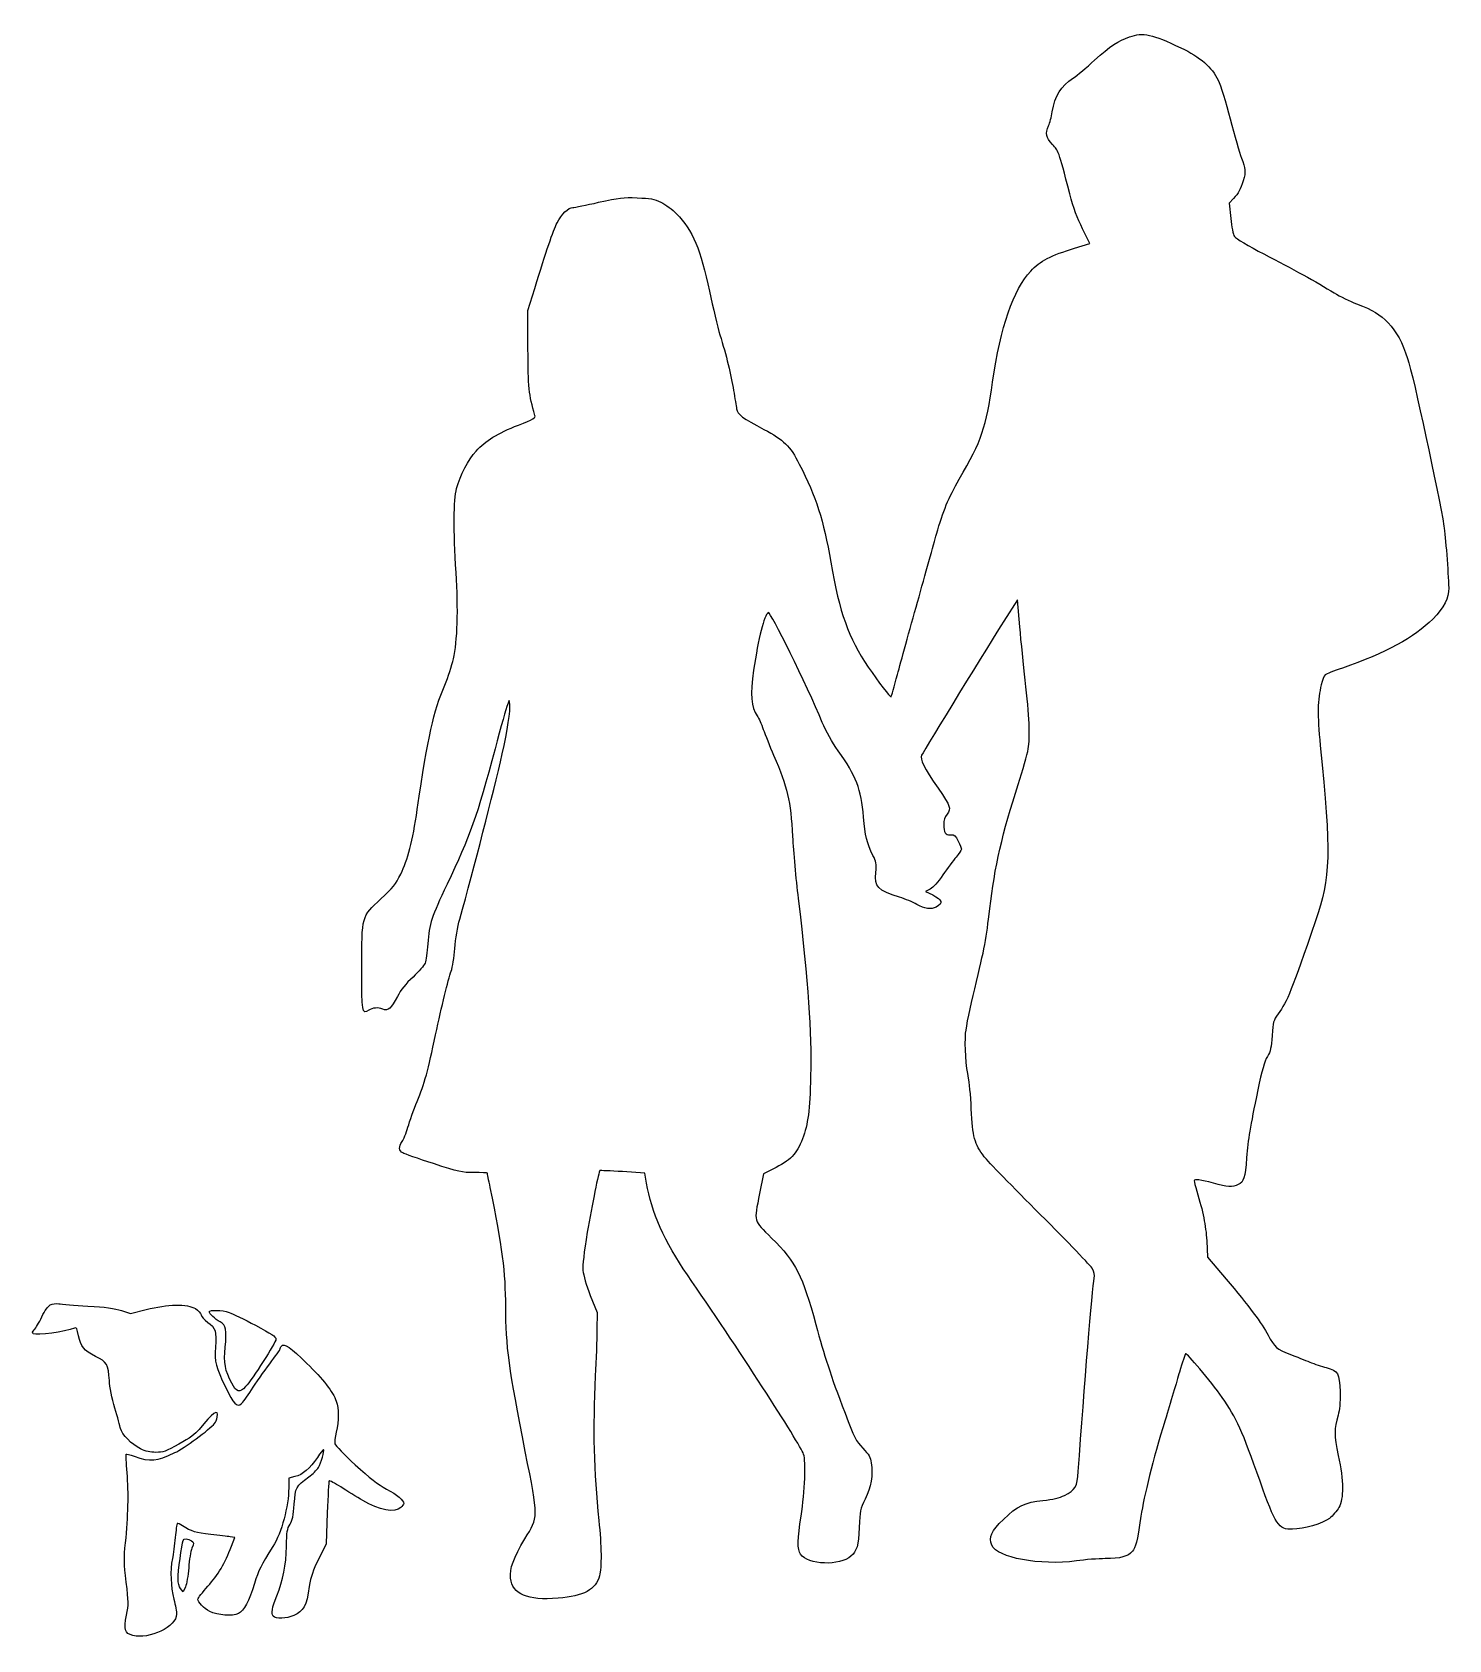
# Model space of a CAD drawing. Header units: centimetres. Extents: x -17.6 to 17.6, y -20 to 20.
import ezdxf

# ---------------------------------------------------------------- set-up
doc = ezdxf.new("R2010")
doc.units = ezdxf.units.CM
doc.header["$MEASUREMENT"] = 0
doc.layers.add('Layer 1', color=7, linetype='Continuous')

msp = doc.modelspace()

# ---------------------------------------------------------------- linework, layer by layer
at = {"layer": 'Layer 1'}
for points, knots in [([(9.68375, 19.85081), (9.40506, 19.75556), (9.2075, 19.6215), (8.81592, 19.26873), (8.81592, 19.26873), (8.61484, 19.08881), (8.37848, 18.89126), (8.29028, 18.83129), (8.29028, 18.83129), (7.96925, 18.61257), (7.8352, 18.39737), (7.76111, 17.98462), (7.76111, 17.98462), (7.73994, 17.86468), (7.70114, 17.70945), (7.67292, 17.64243), (7.67292, 17.64243), (7.58825, 17.44135), (7.60589, 17.35315), (7.76817, 17.17676), (7.76817, 17.17676), (7.92339, 17.00743), (7.90575, 17.06034), (8.19856, 15.94557), (8.19856, 15.94557), (8.29028, 15.59985), (8.38553, 15.33879), (8.51606, 15.08126), (8.51606, 15.08126), (8.51606, 15.08126), (8.6995, 14.71084), (8.6995, 14.71084), (8.6995, 14.71084), (8.6995, 14.71084), (8.3185, 14.59795), (8.3185, 14.59795), (8.3185, 14.59795), (7.73994, 14.42509), (7.45067, 14.27339), (7.22842, 14.02998), (7.22842, 14.02998), (6.79098, 13.55726), (6.48053, 12.64356), (6.27945, 11.27126), (6.27945, 11.27126), (6.11717, 10.13179), (6.01134, 9.8284), (5.45042, 8.85473), (5.45042, 8.85473), (5.18231, 8.39259), (5.04825, 8.07156), (4.88598, 7.48948), (4.88598, 7.48948), (4.81895, 7.24959), (4.60729, 6.49112), (4.41326, 5.8032), (4.41326, 5.8032), (4.21923, 5.11528), (3.99698, 4.30389), (3.91584, 4.00403), (3.91584, 4.00403), (3.8347, 3.70417), (3.76062, 3.45017), (3.75709, 3.44664), (3.75709, 3.44664), (3.73945, 3.42547), (3.42901, 3.82764), (3.18912, 4.18395), (3.18912, 4.18395), (2.68818, 4.93184), (2.48004, 5.51745), (2.25779, 6.79098), (2.25779, 6.79098), (2.07082, 7.8599), (1.89796, 8.4067), (1.47462, 9.2322), (1.47462, 9.2322), (1.24884, 9.6767), (1.08304, 9.83545), (0.5962, 10.09298), (0.5962, 10.09298), (0.06703, 10.36815), (-0.06349, 10.46692), (-0.08466, 10.60804), (-0.08466, 10.60804), (-0.09524, 10.67154), (-0.13052, 10.87615), (-0.15874, 11.0596), (-0.15874, 11.0596), (-0.22224, 11.4406), (-0.34218, 11.94154), (-0.50093, 12.44602), (-0.50093, 12.44602), (-0.55737, 12.63652), (-0.67379, 13.11983), (-0.75846, 13.52552), (-0.75846, 13.52552), (-0.97013, 14.5521), (-1.18179, 15.04952), (-1.5769, 15.45169), (-1.5769, 15.45169), (-1.67568, 15.554), (-1.84854, 15.681), (-1.96496, 15.73744), (-1.96496, 15.73744), (-2.14135, 15.82211), (-2.22602, 15.83622), (-2.55763, 15.85033), (-2.55763, 15.85033), (-2.90688, 15.86444), (-3.00213, 15.85033), (-3.51366, 15.73744), (-3.51366, 15.73744), (-3.8241, 15.66688), (-4.11338, 15.61044), (-4.15572, 15.61044), (-4.15572, 15.61044), (-4.26861, 15.61044), (-4.43794, 15.44463), (-4.5473, 15.22591), (-4.5473, 15.22591), (-4.64961, 15.0213), (-4.81541, 14.53447), (-5.10116, 13.5996), (-5.10116, 13.5996), (-5.10116, 13.5996), (-5.27049, 13.05279), (-5.27049, 13.05279), (-5.27049, 13.05279), (-5.27049, 13.05279), (-5.27049, 12.10029), (-5.27049, 12.10029), (-5.27049, 12.10029), (-5.26696, 11.14073), (-5.24932, 10.96082), (-5.09763, 10.44223), (-5.09763, 10.44223), (-5.07999, 10.37873), (-5.12585, 10.35051), (-5.50685, 10.20234), (-5.50685, 10.20234), (-6.02896, 9.9942), (-6.32529, 9.81428), (-6.55813, 9.55676), (-6.55813, 9.55676), (-6.75921, 9.33804), (-6.95677, 8.96057), (-7.04496, 8.62543), (-7.04496, 8.62543), (-7.12257, 8.33262), (-7.1261, 7.59885), (-7.05907, 6.53346), (-7.05907, 6.53346), (-6.9991, 5.61271), (-7.02379, 4.82602), (-7.12257, 4.3921), (-7.12257, 4.3921), (-7.15785, 4.22629), (-7.25663, 3.92996), (-7.33776, 3.73946), (-7.33776, 3.73946), (-7.62351, 3.0586), (-7.74698, 2.50827), (-8.02215, 0.6456), (-8.02215, 0.6456), (-8.14209, -0.15873), (-8.25498, -0.59618), (-8.4349, -0.95954), (-8.4349, -0.95954), (-8.5619, -1.21354), (-8.62893, -1.29821), (-8.92879, -1.5769), (-8.92879, -1.5769), (-9.40857, -2.01787), (-9.40151, -1.98965), (-9.40151, -3.30551), (-9.40151, -3.30551), (-9.40151, -4.40618), (-9.39445, -4.45204), (-9.22865, -4.34268), (-9.22865, -4.34268), (-9.12987, -4.27918), (-9.0064, -4.2686), (-8.8794, -4.31799), (-8.8794, -4.31799), (-8.7524, -4.36738), (-8.66773, -4.2933), (-8.51604, -4.00402), (-8.51604, -4.00402), (-8.42785, -3.83469), (-8.31143, -3.68652), (-8.12798, -3.51719), (-8.12798, -3.51719), (-7.98687, -3.38313), (-7.85281, -3.22791), (-7.82812, -3.17147), (-7.82812, -3.17147), (-7.80695, -3.11503), (-7.7752, -2.89983), (-7.76109, -2.69169), (-7.76109, -2.69169), (-7.72228, -2.18016), (-7.66937, -2.02141), (-7.28131, -1.21355), (-7.28131, -1.21355), (-6.71687, -0.02822), (-6.53342, 0.48331), (-6.08892, 2.15195), (-6.08892, 2.15195), (-5.94428, 2.69523), (-5.8067, 3.18912), (-5.782, 3.24556), (-5.782, 3.24556), (-5.782, 3.24556), (-5.73614, 3.35139), (-5.73614, 3.35139), (-5.73614, 3.35139), (-5.73614, 3.35139), (-5.72203, 3.2632), (-5.72203, 3.2632), (-5.72203, 3.2632), (-5.70086, 3.12562), (-5.782, 2.59292), (-5.909, 2.02848), (-5.909, 2.02848), (-6.13831, 1.02659), (-6.6075, -0.79021), (-6.96733, -2.08138), (-6.96733, -2.08138), (-7.02025, -2.26482), (-7.06964, -2.57174), (-7.08727, -2.80457), (-7.08727, -2.80457), (-7.10491, -3.02682), (-7.14371, -3.28082), (-7.17899, -3.36901), (-7.17899, -3.36901), (-7.26013, -3.59479), (-7.41535, -4.23684), (-7.56705, -4.95298), (-7.56705, -4.95298), (-7.75049, -5.82787), (-7.84574, -6.18065), (-8.02213, -6.60751), (-8.02213, -6.60751), (-8.1068, -6.81565), (-8.21263, -7.10493), (-8.25496, -7.24957), (-8.25496, -7.24957), (-8.29729, -7.39421), (-8.36432, -7.55649), (-8.3996, -7.6094), (-8.3996, -7.6094), (-8.48779, -7.73287), (-8.48427, -7.83871), (-8.38549, -7.88809), (-8.38549, -7.88809), (-8.34316, -7.91278), (-8.00096, -8.03273), (-7.62349, -8.1562), (-7.62349, -8.1562), (-6.98143, -8.36434), (-6.91793, -8.37845), (-6.60749, -8.37845), (-6.60749, -8.37845), (-6.42757, -8.37845), (-6.27941, -8.38551), (-6.27941, -8.39256), (-6.27941, -8.39256), (-6.27941, -8.39962), (-6.24766, -8.56189), (-6.20885, -8.75239), (-6.20885, -8.75239), (-5.90546, -10.21289), (-5.82432, -10.85847), (-5.82432, -11.71572), (-5.82432, -11.71572), (-5.82079, -12.68233), (-5.74318, -13.26441), (-5.33749, -15.31053), (-5.33749, -15.31053), (-5.00588, -16.98622), (-5.00588, -16.9192), (-5.34807, -17.48364), (-5.34807, -17.48364), (-5.63029, -17.94931), (-5.7326, -18.22447), (-5.70438, -18.45731), (-5.70438, -18.45731), (-5.65852, -18.85948), (-5.28457, -19.01823), (-4.52257, -18.95825), (-4.52257, -18.95825), (-3.88404, -18.90533), (-3.58418, -18.74306), (-3.49246, -18.39733), (-3.49246, -18.39733), (-3.43602, -18.19272), (-3.44307, -17.66002), (-3.5101, -17.0215), (-3.5101, -17.0215), (-3.6371, -15.80089), (-3.66179, -14.74961), (-3.59829, -13.43375), (-3.59829, -13.43375), (-3.57712, -13.03864), (-3.55948, -12.52358), (-3.55596, -12.28722), (-3.55596, -12.28722), (-3.55596, -12.28722), (-3.55243, -11.8533), (-3.55243, -11.8533), (-3.55243, -11.8533), (-3.55243, -11.8533), (-3.72176, -11.42997), (-3.72176, -11.42997), (-3.72176, -11.42997), (-3.82054, -11.1795), (-3.89462, -10.9255), (-3.9052, -10.81261), (-3.9052, -10.81261), (-3.91578, -10.68208), (-3.88051, -10.37164), (-3.79584, -9.86011), (-3.79584, -9.86011), (-3.67942, -9.17925), (-3.51009, -8.34317), (-3.4854, -8.32905), (-3.4854, -8.32905), (-3.47834, -8.32552), (-3.22434, -8.33611), (-2.92096, -8.35374), (-2.92096, -8.35374), (-2.92096, -8.35374), (-2.3671, -8.38902), (-2.3671, -8.38902), (-2.3671, -8.38902), (-2.3671, -8.38902), (-2.32477, -8.63949), (-2.32477, -8.63949), (-2.32477, -8.63949), (-2.20835, -9.34857), (-1.86263, -10.11763), (-1.30877, -10.91843), (-1.30877, -10.91843), (-0.1058, -12.6541), (1.48876, -15.11649), (1.58048, -15.37754), (1.58048, -15.37754), (1.64398, -15.56098), (1.61576, -16.28771), (1.51698, -16.91918), (1.51698, -16.91918), (1.42879, -17.46599), (1.42526, -17.75526), (1.50287, -17.86462), (1.50287, -17.86462), (1.68984, -18.1292), (2.48712, -18.16095), (2.75876, -17.91401), (2.75876, -17.91401), (2.90693, -17.77995), (2.9422, -17.65295), (2.96337, -17.19787), (2.96337, -17.19787), (2.98101, -16.77806), (2.98806, -16.74279), (3.11506, -16.49231), (3.11506, -16.49231), (3.2597, -16.20303), (3.30909, -15.89612), (3.26323, -15.59273), (3.26323, -15.59273), (3.24559, -15.45162), (3.20679, -15.38812), (3.05156, -15.22584), (3.05156, -15.22584), (2.8787, -15.0424), (2.84695, -14.97537), (2.61059, -14.35801), (2.61059, -14.35801), (2.23665, -13.3667), (2.09906, -12.95395), (1.88387, -12.15315), (1.88387, -12.15315), (1.54873, -10.91843), (1.39704, -10.61857), (0.78673, -10.00826), (0.78673, -10.00826), (0.32106, -9.54612), (0.34223, -9.62373), (0.48687, -8.89701), (0.48687, -8.89701), (0.48687, -8.89701), (0.58565, -8.40665), (0.58565, -8.40665), (0.58565, -8.40665), (0.58565, -8.40665), (0.81848, -8.29023), (0.81848, -8.29023), (0.81848, -8.29023), (1.2524, -8.07856), (1.41467, -7.91276), (1.55226, -7.53881), (1.55226, -7.53881), (1.69337, -7.16487), (1.7357, -6.84031), (1.75334, -5.97953), (1.75334, -5.97953), (1.78156, -4.84359), (1.70042, -3.71822), (1.44642, -1.56275), (1.44642, -1.56275), (1.38645, -1.08297), (1.32648, -0.39506), (1.30531, -0.02817), (1.30531, -0.02817), (1.25945, 0.87494), (1.18537, 1.18891), (0.83612, 1.99325), (0.83612, 1.99325), (0.74087, 2.2155), (0.62445, 2.50478), (0.57859, 2.63883), (0.57859, 2.63883), (0.53273, 2.76936), (0.4657, 2.92105), (0.43042, 2.97397), (0.43042, 2.97397), (0.27167, 3.19269), (0.24698, 3.49961), (0.3387, 4.10639), (0.3387, 4.10639), (0.45512, 4.9072), (0.59976, 5.47517), (0.70206, 5.53867), (0.70206, 5.53867), (0.7585, 5.57042), (1.65456, 3.75361), (2.04614, 2.8117), (2.04614, 2.8117), (2.14139, 2.57534), (2.28603, 2.32487), (2.44125, 2.10614), (2.44125, 2.10614), (2.89281, 1.47467), (3.01275, 1.1607), (3.06919, 0.45867), (3.06919, 0.45867), (3.108, 0.00006), (3.15386, -0.19397), (3.30555, -0.49383), (3.30555, -0.49383), (3.38669, -0.64905), (3.39374, -0.69844), (3.37611, -0.91716), (3.37611, -0.91716), (3.34436, -1.28405), (3.41492, -1.3546), (3.96878, -1.53452), (3.96878, -1.53452), (4.10636, -1.57685), (4.29686, -1.65799), (4.39564, -1.71444), (4.39564, -1.71444), (4.58614, -1.8238), (4.75195, -1.84497), (4.87895, -1.77794), (4.87895, -1.77794), (5.05534, -1.68269), (5.03064, -1.59802), (4.79076, -1.47808), (4.79076, -1.47808), (4.79076, -1.47808), (4.61437, -1.38989), (4.61437, -1.38989), (4.61437, -1.38989), (4.61437, -1.38989), (4.73079, -1.32992), (4.73079, -1.32992), (4.73079, -1.32992), (4.8084, -1.29111), (4.91776, -1.16764), (5.04476, -0.98067), (5.04476, -0.98067), (5.15059, -0.82192), (5.29876, -0.62436), (5.37284, -0.53617), (5.37284, -0.53617), (5.4434, -0.4515), (5.50337, -0.36331), (5.50337, -0.34214), (5.50337, -0.34214), (5.50337, -0.32097), (5.46809, -0.22925), (5.42576, -0.14106), (5.42576, -0.14106), (5.3552, 0.00005), (5.33404, 0.01769), (5.23173, 0.01769), (5.23173, 0.01769), (5.09767, 0.01769), (5.06945, 0.06002), (5.06592, 0.27875), (5.06592, 0.27875), (5.06239, 0.37753), (5.08709, 0.45867), (5.14706, 0.53275), (5.14706, 0.53275), (5.25289, 0.67739), (5.24231, 0.70561), (4.92481, 1.17481), (4.92481, 1.17481), (4.57203, 1.68987), (4.4662, 1.90153), (4.51559, 1.99678), (4.51559, 1.99678), (4.61084, 2.17317), (6.25478, 4.85428), (6.55817, 5.327), (6.55817, 5.327), (6.55817, 5.327), (6.89684, 5.85617), (6.89684, 5.85617), (6.89684, 5.85617), (6.89684, 5.85617), (6.95681, 5.18589), (6.95681, 5.18589), (6.95681, 5.18589), (6.98856, 4.819), (7.04853, 4.22281), (7.09087, 3.86297), (7.09087, 3.86297), (7.19318, 2.95986), (7.21434, 2.44833), (7.16495, 2.152), (7.16495, 2.152), (7.14026, 2.01442), (7.02737, 1.61931), (6.91448, 1.26653), (6.91448, 1.26653), (6.52995, 0.09178), (6.32534, -0.80428), (6.20892, -1.81675), (6.20892, -1.81675), (6.12425, -2.56817), (6.08545, -2.77631), (5.83498, -3.80994), (5.83498, -3.80994), (5.72562, -4.25444), (5.62331, -4.75186), (5.6092, -4.91061), (5.6092, -4.91061), (5.58451, -5.214), (5.61978, -5.77139), (5.68328, -6.02892), (5.68328, -6.02892), (5.70092, -6.10653), (5.73267, -6.45225), (5.75031, -6.79445), (5.75031, -6.79445), (5.78559, -7.50353), (5.82792, -7.65876), (6.07134, -7.98331), (6.07134, -7.98331), (6.15601, -8.09267), (6.78042, -8.73825), (7.46481, -9.41912), (7.46481, -9.41912), (8.14567, -10.09645), (8.73128, -10.70676), (8.76303, -10.77379), (8.76303, -10.77379), (8.80536, -10.84787), (8.81947, -10.93254), (8.80536, -11.0031), (8.80536, -11.0031), (8.7595, -11.25357), (8.55842, -13.70185), (8.41025, -15.80441), (8.41025, -15.80441), (8.38556, -16.18188), (8.33264, -16.2736), (8.06806, -16.4006), (8.06806, -16.4006), (7.93753, -16.4641), (7.78231, -16.50291), (7.53184, -16.5276), (7.53184, -16.5276), (7.08381, -16.57346), (6.89684, -16.66166), (6.54759, -16.99679), (6.54759, -16.99679), (6.24773, -17.2896), (6.17717, -17.44129), (6.25831, -17.63885), (6.25831, -17.63885), (6.38884, -17.95282), (7.45775, -18.15038), (8.36087, -18.03043), (8.36087, -18.03043), (8.58312, -17.99868), (8.90768, -17.97399), (9.08054, -17.97399), (9.08054, -17.97399), (9.45801, -17.97399), (9.64146, -17.9246), (9.75435, -17.79055), (9.75435, -17.79055), (9.84254, -17.68824), (9.86724, -17.57536), (9.96602, -16.91566), (9.96602, -16.91566), (10.04363, -16.40413), (10.26235, -15.5363), (10.56574, -14.53441), (10.56574, -14.53441), (10.69627, -14.10755), (10.85855, -13.5678), (10.92557, -13.33497), (10.92557, -13.33497), (10.9926, -13.10214), (11.06315, -12.89753), (11.07726, -12.88341), (11.07726, -12.88341), (11.10548, -12.85166), (11.69815, -13.55722), (11.98743, -13.96997), (11.98743, -13.96997), (12.34021, -14.47797), (12.48485, -14.79547), (12.92935, -16.05136), (12.92935, -16.05136), (13.31035, -17.13439), (13.38796, -17.2508), (13.73368, -17.24375), (13.73368, -17.24375), (14.01237, -17.24022), (14.48157, -17.09911), (14.65443, -16.97211), (14.65443, -16.97211), (14.73204, -16.90861), (14.83787, -16.78867), (14.88726, -16.704), (14.88726, -16.704), (15.01073, -16.47822), (15.0072, -16.04431), (14.87315, -15.40931), (14.87315, -15.40931), (14.76732, -14.90837), (14.76732, -14.74609), (14.86609, -14.41095), (14.86609, -14.41095), (14.91195, -14.26984), (14.92253, -14.11109), (14.91548, -13.82534), (14.91548, -13.82534), (14.90137, -13.35967), (14.87315, -13.31028), (14.57329, -13.22562), (14.57329, -13.22562), (14.46393, -13.1974), (14.28048, -13.1339), (14.16407, -13.08804), (14.16407, -13.08804), (14.04765, -13.04218), (13.8254, -12.95398), (13.66665, -12.89401), (13.66665, -12.89401), (13.34915, -12.77407), (13.28565, -12.72115), (13.1269, -12.41776), (13.1269, -12.41776), (12.97873, -12.13201), (12.64359, -11.68398), (12.08621, -11.02429), (12.08621, -11.02429), (12.08621, -11.02429), (11.62407, -10.47748), (11.62407, -10.47748), (11.62407, -10.47748), (11.62407, -10.47748), (11.6029, -10.07179), (11.6029, -10.07179), (11.6029, -10.07179), (11.57821, -9.68726), (11.51118, -9.3486), (11.35596, -8.8406), (11.35596, -8.8406), (11.32068, -8.71713), (11.28893, -8.60424), (11.28893, -8.5866), (11.28893, -8.5866), (11.28893, -8.53368), (11.45121, -8.55132), (11.76871, -8.64304), (11.76871, -8.64304), (12.12149, -8.74535), (12.24143, -8.7524), (12.38607, -8.67832), (12.38607, -8.67832), (12.52718, -8.60424), (12.5554, -8.51251), (12.59421, -8.01157), (12.59421, -8.01157), (12.63302, -7.53179), (12.67535, -7.27779), (12.8729, -6.32176), (12.8729, -6.32176), (12.97521, -5.84198), (13.03871, -5.61268), (13.10926, -5.49626), (13.10926, -5.49626), (13.1904, -5.35868), (13.20804, -5.27401), (13.2292, -4.97062), (13.2292, -4.97062), (13.25037, -4.63195), (13.25742, -4.60373), (13.37737, -4.4344), (13.37737, -4.4344), (13.60668, -4.12043), (13.70898, -3.85937), (14.3087, -2.12371), (14.3087, -2.12371), (14.68264, -1.04068), (14.69676, -0.44802), (14.42512, 2.24015), (14.42512, 2.24015), (14.34751, 3.00921), (14.35456, 3.37609), (14.44981, 3.74651), (14.44981, 3.74651), (14.47803, 3.8594), (14.52037, 3.96876), (14.54506, 3.98993), (14.54506, 3.98993), (14.56975, 4.0111), (14.76378, 4.08871), (14.97545, 4.16279), (14.97545, 4.16279), (16.05142, 4.53321), (16.76403, 4.92126), (17.21912, 5.37987), (17.21912, 5.37987), (17.51193, 5.6762), (17.62129, 5.89493), (17.61776, 6.15598), (17.61776, 6.15598), (17.60718, 6.53698), (17.53662, 7.44715), (17.49782, 7.69056), (17.49782, 7.69056), (17.36729, 8.51959), (16.74288, 11.40531), (16.59471, 11.85687), (16.59471, 11.85687), (16.47124, 12.24493), (16.31249, 12.53068), (16.11493, 12.74234), (16.11493, 12.74234), (15.90679, 12.95753), (15.74451, 13.05631), (15.32824, 13.21506), (15.32824, 13.21506), (15.16243, 13.27503), (14.91196, 13.3985), (14.77085, 13.4867), (14.77085, 13.4867), (14.32988, 13.75834), (13.73016, 14.08995), (13.0246, 14.45331), (13.0246, 14.45331), (12.6436, 14.65439), (12.32257, 14.84137), (12.29082, 14.88723), (12.29082, 14.88723), (12.2626, 14.92956), (12.22026, 15.13417), (12.1991, 15.33879), (12.1991, 15.33879), (12.1991, 15.33879), (12.15677, 15.71626), (12.15677, 15.71626), (12.15677, 15.71626), (12.15677, 15.71626), (12.26613, 15.82915), (12.26613, 15.82915), (12.26613, 15.82915), (12.39313, 15.96673), (12.43899, 16.0514), (12.50955, 16.27365), (12.50955, 16.27365), (12.57658, 16.50296), (12.57305, 16.57704), (12.46722, 16.83809), (12.46722, 16.83809), (12.41783, 16.96509), (12.29083, 17.40253), (12.185, 17.81176), (12.185, 17.81176), (12.07917, 18.22098), (11.94511, 18.6549), (11.88867, 18.77484), (11.88867, 18.77484), (11.72992, 19.09587), (11.44064, 19.34634), (10.95734, 19.57917), (10.95734, 19.57917), (10.24826, 19.91784), (10.01895, 19.96723), (9.68381, 19.85081), (9.68381, 19.85081), (9.68381, 19.85081), (9.68375, 19.85081), (9.68375, 19.85081)], [0, 0, 0, 0, 0.00487805, 0.00487805, 0.00487805, 0.00487805, 0.0097561, 0.0097561, 0.0097561, 0.0097561, 0.01463415, 0.01463415, 0.01463415, 0.01463415, 0.0195122, 0.0195122, 0.0195122, 0.0195122, 0.02439024, 0.02439024, 0.02439024, 0.02439024, 0.02926829, 0.02926829, 0.02926829, 0.02926829, 0.03414634, 0.03414634, 0.03414634, 0.03414634, 0.03902439, 0.03902439, 0.03902439, 0.03902439, 0.04390244, 0.04390244, 0.04390244, 0.04390244, 0.04878049, 0.04878049, 0.04878049, 0.04878049, 0.05365854, 0.05365854, 0.05365854, 0.05365854, 0.05853659, 0.05853659, 0.05853659, 0.05853659, 0.06341463, 0.06341463, 0.06341463, 0.06341463, 0.06829268, 0.06829268, 0.06829268, 0.06829268, 0.07317073, 0.07317073, 0.07317073, 0.07317073, 0.07804878, 0.07804878, 0.07804878, 0.07804878, 0.08292683, 0.08292683, 0.08292683, 0.08292683, 0.08780488, 0.08780488, 0.08780488, 0.08780488, 0.09268293, 0.09268293, 0.09268293, 0.09268293, 0.09756098, 0.09756098, 0.09756098, 0.09756098, 0.10243902, 0.10243902, 0.10243902, 0.10243902, 0.10731707, 0.10731707, 0.10731707, 0.10731707, 0.11219512, 0.11219512, 0.11219512, 0.11219512, 0.11707317, 0.11707317, 0.11707317, 0.11707317, 0.12195122, 0.12195122, 0.12195122, 0.12195122, 0.12682927, 0.12682927, 0.12682927, 0.12682927, 0.13170732, 0.13170732, 0.13170732, 0.13170732, 0.13658537, 0.13658537, 0.13658537, 0.13658537, 0.14146341, 0.14146341, 0.14146341, 0.14146341, 0.14634146, 0.14634146, 0.14634146, 0.14634146, 0.15121951, 0.15121951, 0.15121951, 0.15121951, 0.15609756, 0.15609756, 0.15609756, 0.15609756, 0.16097561, 0.16097561, 0.16097561, 0.16097561, 0.16585366, 0.16585366, 0.16585366, 0.16585366, 0.17073171, 0.17073171, 0.17073171, 0.17073171, 0.17560976, 0.17560976, 0.17560976, 0.17560976, 0.1804878, 0.1804878, 0.1804878, 0.1804878, 0.18536585, 0.18536585, 0.18536585, 0.18536585, 0.1902439, 0.1902439, 0.1902439, 0.1902439, 0.19512195, 0.19512195, 0.19512195, 0.19512195, 0.2, 0.2, 0.2, 0.2, 0.20487805, 0.20487805, 0.20487805, 0.20487805, 0.2097561, 0.2097561, 0.2097561, 0.2097561, 0.21463415, 0.21463415, 0.21463415, 0.21463415, 0.2195122, 0.2195122, 0.2195122, 0.2195122, 0.22439024, 0.22439024, 0.22439024, 0.22439024, 0.22926829, 0.22926829, 0.22926829, 0.22926829, 0.23414634, 0.23414634, 0.23414634, 0.23414634, 0.23902439, 0.23902439, 0.23902439, 0.23902439, 0.24390244, 0.24390244, 0.24390244, 0.24390244, 0.24878049, 0.24878049, 0.24878049, 0.24878049, 0.25365854, 0.25365854, 0.25365854, 0.25365854, 0.25853659, 0.25853659, 0.25853659, 0.25853659, 0.26341463, 0.26341463, 0.26341463, 0.26341463, 0.26829268, 0.26829268, 0.26829268, 0.26829268, 0.27317073, 0.27317073, 0.27317073, 0.27317073, 0.27804878, 0.27804878, 0.27804878, 0.27804878, 0.28292683, 0.28292683, 0.28292683, 0.28292683, 0.28780488, 0.28780488, 0.28780488, 0.28780488, 0.29268293, 0.29268293, 0.29268293, 0.29268293, 0.29756098, 0.29756098, 0.29756098, 0.29756098, 0.30243902, 0.30243902, 0.30243902, 0.30243902, 0.30731707, 0.30731707, 0.30731707, 0.30731707, 0.31219512, 0.31219512, 0.31219512, 0.31219512, 0.31707317, 0.31707317, 0.31707317, 0.31707317, 0.32195122, 0.32195122, 0.32195122, 0.32195122, 0.32682927, 0.32682927, 0.32682927, 0.32682927, 0.33170732, 0.33170732, 0.33170732, 0.33170732, 0.33658537, 0.33658537, 0.33658537, 0.33658537, 0.34146341, 0.34146341, 0.34146341, 0.34146341, 0.34634146, 0.34634146, 0.34634146, 0.34634146, 0.35121951, 0.35121951, 0.35121951, 0.35121951, 0.35609756, 0.35609756, 0.35609756, 0.35609756, 0.36097561, 0.36097561, 0.36097561, 0.36097561, 0.36585366, 0.36585366, 0.36585366, 0.36585366, 0.37073171, 0.37073171, 0.37073171, 0.37073171, 0.37560976, 0.37560976, 0.37560976, 0.37560976, 0.3804878, 0.3804878, 0.3804878, 0.3804878, 0.38536585, 0.38536585, 0.38536585, 0.38536585, 0.3902439, 0.3902439, 0.3902439, 0.3902439, 0.39512195, 0.39512195, 0.39512195, 0.39512195, 0.4, 0.4, 0.4, 0.4, 0.40487805, 0.40487805, 0.40487805, 0.40487805, 0.4097561, 0.4097561, 0.4097561, 0.4097561, 0.41463415, 0.41463415, 0.41463415, 0.41463415, 0.4195122, 0.4195122, 0.4195122, 0.4195122, 0.42439024, 0.42439024, 0.42439024, 0.42439024, 0.42926829, 0.42926829, 0.42926829, 0.42926829, 0.43414634, 0.43414634, 0.43414634, 0.43414634, 0.43902439, 0.43902439, 0.43902439, 0.43902439, 0.44390244, 0.44390244, 0.44390244, 0.44390244, 0.44878049, 0.44878049, 0.44878049, 0.44878049, 0.45365854, 0.45365854, 0.45365854, 0.45365854, 0.45853659, 0.45853659, 0.45853659, 0.45853659, 0.46341463, 0.46341463, 0.46341463, 0.46341463, 0.46829268, 0.46829268, 0.46829268, 0.46829268, 0.47317073, 0.47317073, 0.47317073, 0.47317073, 0.47804878, 0.47804878, 0.47804878, 0.47804878, 0.48292683, 0.48292683, 0.48292683, 0.48292683, 0.48780488, 0.48780488, 0.48780488, 0.48780488, 0.49268293, 0.49268293, 0.49268293, 0.49268293, 0.49756098, 0.49756098, 0.49756098, 0.49756098, 0.50243902, 0.50243902, 0.50243902, 0.50243902, 0.50731707, 0.50731707, 0.50731707, 0.50731707, 0.51219512, 0.51219512, 0.51219512, 0.51219512, 0.51707317, 0.51707317, 0.51707317, 0.51707317, 0.52195122, 0.52195122, 0.52195122, 0.52195122, 0.52682927, 0.52682927, 0.52682927, 0.52682927, 0.53170732, 0.53170732, 0.53170732, 0.53170732, 0.53658537, 0.53658537, 0.53658537, 0.53658537, 0.54146341, 0.54146341, 0.54146341, 0.54146341, 0.54634146, 0.54634146, 0.54634146, 0.54634146, 0.55121951, 0.55121951, 0.55121951, 0.55121951, 0.55609756, 0.55609756, 0.55609756, 0.55609756, 0.56097561, 0.56097561, 0.56097561, 0.56097561, 0.56585366, 0.56585366, 0.56585366, 0.56585366, 0.57073171, 0.57073171, 0.57073171, 0.57073171, 0.57560976, 0.57560976, 0.57560976, 0.57560976, 0.5804878, 0.5804878, 0.5804878, 0.5804878, 0.58536585, 0.58536585, 0.58536585, 0.58536585, 0.5902439, 0.5902439, 0.5902439, 0.5902439, 0.59512195, 0.59512195, 0.59512195, 0.59512195, 0.6, 0.6, 0.6, 0.6, 0.60487805, 0.60487805, 0.60487805, 0.60487805, 0.6097561, 0.6097561, 0.6097561, 0.6097561, 0.61463415, 0.61463415, 0.61463415, 0.61463415, 0.6195122, 0.6195122, 0.6195122, 0.6195122, 0.62439024, 0.62439024, 0.62439024, 0.62439024, 0.62926829, 0.62926829, 0.62926829, 0.62926829, 0.63414634, 0.63414634, 0.63414634, 0.63414634, 0.63902439, 0.63902439, 0.63902439, 0.63902439, 0.64390244, 0.64390244, 0.64390244, 0.64390244, 0.64878049, 0.64878049, 0.64878049, 0.64878049, 0.65365854, 0.65365854, 0.65365854, 0.65365854, 0.65853659, 0.65853659, 0.65853659, 0.65853659, 0.66341463, 0.66341463, 0.66341463, 0.66341463, 0.66829268, 0.66829268, 0.66829268, 0.66829268, 0.67317073, 0.67317073, 0.67317073, 0.67317073, 0.67804878, 0.67804878, 0.67804878, 0.67804878, 0.68292683, 0.68292683, 0.68292683, 0.68292683, 0.68780488, 0.68780488, 0.68780488, 0.68780488, 0.69268293, 0.69268293, 0.69268293, 0.69268293, 0.69756098, 0.69756098, 0.69756098, 0.69756098, 0.70243902, 0.70243902, 0.70243902, 0.70243902, 0.70731707, 0.70731707, 0.70731707, 0.70731707, 0.71219512, 0.71219512, 0.71219512, 0.71219512, 0.71707317, 0.71707317, 0.71707317, 0.71707317, 0.72195122, 0.72195122, 0.72195122, 0.72195122, 0.72682927, 0.72682927, 0.72682927, 0.72682927, 0.73170732, 0.73170732, 0.73170732, 0.73170732, 0.73658537, 0.73658537, 0.73658537, 0.73658537, 0.74146341, 0.74146341, 0.74146341, 0.74146341, 0.74634146, 0.74634146, 0.74634146, 0.74634146, 0.75121951, 0.75121951, 0.75121951, 0.75121951, 0.75609756, 0.75609756, 0.75609756, 0.75609756, 0.76097561, 0.76097561, 0.76097561, 0.76097561, 0.76585366, 0.76585366, 0.76585366, 0.76585366, 0.77073171, 0.77073171, 0.77073171, 0.77073171, 0.77560976, 0.77560976, 0.77560976, 0.77560976, 0.7804878, 0.7804878, 0.7804878, 0.7804878, 0.78536585, 0.78536585, 0.78536585, 0.78536585, 0.7902439, 0.7902439, 0.7902439, 0.7902439, 0.79512195, 0.79512195, 0.79512195, 0.79512195, 0.8, 0.8, 0.8, 0.8, 0.80487805, 0.80487805, 0.80487805, 0.80487805, 0.8097561, 0.8097561, 0.8097561, 0.8097561, 0.81463415, 0.81463415, 0.81463415, 0.81463415, 0.8195122, 0.8195122, 0.8195122, 0.8195122, 0.82439024, 0.82439024, 0.82439024, 0.82439024, 0.82926829, 0.82926829, 0.82926829, 0.82926829, 0.83414634, 0.83414634, 0.83414634, 0.83414634, 0.83902439, 0.83902439, 0.83902439, 0.83902439, 0.84390244, 0.84390244, 0.84390244, 0.84390244, 0.84878049, 0.84878049, 0.84878049, 0.84878049, 0.85365854, 0.85365854, 0.85365854, 0.85365854, 0.85853659, 0.85853659, 0.85853659, 0.85853659, 0.86341463, 0.86341463, 0.86341463, 0.86341463, 0.86829268, 0.86829268, 0.86829268, 0.86829268, 0.87317073, 0.87317073, 0.87317073, 0.87317073, 0.87804878, 0.87804878, 0.87804878, 0.87804878, 0.88292683, 0.88292683, 0.88292683, 0.88292683, 0.88780488, 0.88780488, 0.88780488, 0.88780488, 0.89268293, 0.89268293, 0.89268293, 0.89268293, 0.89756098, 0.89756098, 0.89756098, 0.89756098, 0.90243902, 0.90243902, 0.90243902, 0.90243902, 0.90731707, 0.90731707, 0.90731707, 0.90731707, 0.91219512, 0.91219512, 0.91219512, 0.91219512, 0.91707317, 0.91707317, 0.91707317, 0.91707317, 0.92195122, 0.92195122, 0.92195122, 0.92195122, 0.92682927, 0.92682927, 0.92682927, 0.92682927, 0.93170732, 0.93170732, 0.93170732, 0.93170732, 0.93658537, 0.93658537, 0.93658537, 0.93658537, 0.94146341, 0.94146341, 0.94146341, 0.94146341, 0.94634146, 0.94634146, 0.94634146, 0.94634146, 0.95121951, 0.95121951, 0.95121951, 0.95121951, 0.95609756, 0.95609756, 0.95609756, 0.95609756, 0.96097561, 0.96097561, 0.96097561, 0.96097561, 0.96585366, 0.96585366, 0.96585366, 0.96585366, 0.97073171, 0.97073171, 0.97073171, 0.97073171, 0.97560976, 0.97560976, 0.97560976, 0.97560976, 0.9804878, 0.9804878, 0.9804878, 0.9804878, 0.98536585, 0.98536585, 0.98536585, 0.98536585, 0.9902439, 0.9902439, 0.9902439, 0.9902439, 1, 1, 1, 1]), ([(-17.145, -11.66636), (-17.19792, -11.69458), (-17.27906, -11.80747), (-17.35667, -11.96622), (-17.35667, -11.96622), (-17.4237, -12.1038), (-17.50836, -12.24844), (-17.54364, -12.28725), (-17.54364, -12.28725), (-17.5895, -12.33664), (-17.59656, -12.36486), (-17.56833, -12.3825), (-17.56833, -12.3825), (-17.48014, -12.43542), (-16.77811, -12.34017), (-16.54175, -12.24492), (-16.54175, -12.24492), (-16.49589, -12.22375), (-16.47825, -12.25903), (-16.44297, -12.43189), (-16.44297, -12.43189), (-16.39005, -12.7), (-16.30891, -12.79878), (-16.01964, -12.94695), (-16.01964, -12.94695), (-15.73742, -13.08806), (-15.70214, -13.14803), (-15.67745, -13.54314), (-15.67745, -13.54314), (-15.66687, -13.716), (-15.61042, -13.98764), (-15.53987, -14.23458), (-15.53987, -14.23458), (-15.47284, -14.45683), (-15.40934, -14.68614), (-15.39876, -14.73905), (-15.39876, -14.73905), (-15.37054, -14.88369), (-15.12007, -15.13769), (-14.90487, -15.24352), (-14.90487, -15.24352), (-14.77081, -15.30702), (-14.66145, -15.33171), (-14.52034, -15.33171), (-14.52034, -15.33171), (-14.34395, -15.33171), (-14.27692, -15.31054), (-13.94884, -15.1271), (-13.94884, -15.1271), (-13.67367, -14.97893), (-13.53962, -14.88016), (-13.4479, -14.76374), (-13.4479, -14.76374), (-13.11629, -14.34746), (-12.95048, -14.23105), (-12.99634, -14.4533), (-12.99634, -14.4533), (-13.00692, -14.51327), (-13.03515, -14.58736), (-13.05984, -14.61205), (-13.05984, -14.61205), (-13.18331, -14.76374), (-13.82537, -15.23294), (-14.04762, -15.33877), (-14.04762, -15.33877), (-14.51329, -15.56102), (-14.64381, -15.5716), (-15.06009, -15.42696), (-15.06009, -15.42696), (-15.16592, -15.39168), (-15.25765, -15.36699), (-15.26117, -15.37404), (-15.26117, -15.37404), (-15.26823, -15.3811), (-15.25411, -15.58923), (-15.23648, -15.83971), (-15.23648, -15.83971), (-15.19415, -16.34771), (-15.20826, -16.91921), (-15.27529, -17.58243), (-15.27529, -17.58243), (-15.31762, -17.97401), (-15.3141, -18.07985), (-15.25765, -18.5561), (-15.25765, -18.5561), (-15.19768, -19.05704), (-15.19768, -19.10643), (-15.25059, -19.37807), (-15.25059, -19.37807), (-15.32467, -19.74496), (-15.29998, -19.8261), (-15.09184, -19.88254), (-15.09184, -19.88254), (-14.68615, -19.9919), (-14.00528, -19.66029), (-14.00528, -19.35337), (-14.00528, -19.35337), (-14.00528, -19.30045), (-14.03703, -19.13112), (-14.07584, -18.97943), (-14.07584, -18.97943), (-14.15345, -18.67604), (-14.16756, -18.27035), (-14.11112, -17.97049), (-14.11112, -17.97049), (-14.08995, -17.86466), (-14.0582, -17.63182), (-14.04056, -17.44838), (-14.04056, -17.44838), (-14.02292, -17.26846), (-14.00175, -17.11324), (-13.99117, -17.10266), (-13.99117, -17.10266), (-13.98059, -17.09208), (-13.92061, -17.11677), (-13.85711, -17.1591), (-13.85711, -17.1591), (-13.63486, -17.30021), (-13.5255, -17.33196), (-13.15861, -17.37429), (-13.15861, -17.37429), (-12.954, -17.39546), (-12.73528, -17.42015), (-12.6753, -17.43073), (-12.6753, -17.43073), (-12.6753, -17.43073), (-12.55888, -17.44837), (-12.55888, -17.44837), (-12.55888, -17.44837), (-12.55888, -17.44837), (-12.64355, -17.66709), (-12.64355, -17.66709), (-12.64355, -17.66709), (-12.8023, -18.0869), (-12.97516, -18.38323), (-13.22563, -18.6584), (-13.22563, -18.6584), (-13.36321, -18.81009), (-13.4761, -18.95473), (-13.4761, -18.97943), (-13.4761, -18.97943), (-13.4761, -19.05704), (-13.33146, -19.20874), (-13.18329, -19.28635), (-13.18329, -19.28635), (-12.98573, -19.38513), (-12.61179, -19.41335), (-12.46715, -19.33927), (-12.46715, -19.33927), (-12.32957, -19.26871), (-12.20609, -19.03235), (-12.06851, -18.59138), (-12.06851, -18.59138), (-11.96973, -18.2633), (-11.90976, -18.14335), (-11.6099, -17.67063), (-11.6099, -17.67063), (-11.39823, -17.33196), (-11.21832, -16.66874), (-11.21832, -16.21366), (-11.21832, -16.21366), (-11.21832, -16.21366), (-11.21832, -15.9773), (-11.21832, -15.9773), (-11.21832, -15.9773), (-11.21832, -15.9773), (-11.0631, -15.93497), (-11.0631, -15.93497), (-11.0631, -15.93497), (-10.86907, -15.88558), (-10.69268, -15.73389), (-10.50571, -15.45872), (-10.50571, -15.45872), (-10.4281, -15.34583), (-10.36107, -15.25764), (-10.35402, -15.26469), (-10.35402, -15.26469), (-10.3258, -15.29291), (-10.41399, -15.5963), (-10.48102, -15.70566), (-10.48102, -15.70566), (-10.51983, -15.76916), (-10.62566, -15.87499), (-10.71738, -15.94202), (-10.71738, -15.94202), (-11.03841, -16.17485), (-11.05252, -16.20308), (-11.08074, -16.61583), (-11.08074, -16.61583), (-11.10191, -16.90864), (-11.12307, -17.018), (-11.18657, -17.1203), (-11.18657, -17.1203), (-11.25713, -17.23319), (-11.26771, -17.30727), (-11.27476, -17.67416), (-11.27476, -17.67416), (-11.28182, -18.12924), (-11.3559, -18.49966), (-11.51465, -18.90183), (-11.51465, -18.90183), (-11.63459, -19.19816), (-11.65929, -19.33575), (-11.60637, -19.40277), (-11.60637, -19.40277), (-11.5464, -19.47685), (-11.2677, -19.4698), (-11.09484, -19.38866), (-11.09484, -19.38866), (-10.84437, -19.27224), (-10.78087, -19.15935), (-10.70678, -18.66547), (-10.70678, -18.66547), (-10.66797, -18.41853), (-10.62211, -18.27741), (-10.47395, -17.97755), (-10.47395, -17.97755), (-10.47395, -17.97755), (-10.29051, -17.60361), (-10.29051, -17.60361), (-10.29051, -17.60361), (-10.29051, -17.60361), (-10.26229, -16.83103), (-10.26229, -16.83103), (-10.26229, -16.83103), (-10.24465, -16.4077), (-10.22348, -16.05139), (-10.2129, -16.04081), (-10.2129, -16.04081), (-10.20584, -16.03023), (-10.07179, -16.10078), (-9.92362, -16.1925), (-9.92362, -16.1925), (-9.77193, -16.28775), (-9.52498, -16.43944), (-9.37329, -16.53117), (-9.37329, -16.53117), (-8.98171, -16.77106), (-8.57248, -16.84514), (-8.43137, -16.70403), (-8.43137, -16.70403), (-8.39256, -16.66522), (-8.36081, -16.61936), (-8.36081, -16.60172), (-8.36081, -16.60172), (-8.36081, -16.52411), (-8.52309, -16.38653), (-8.78767, -16.24541), (-8.78767, -16.24541), (-9.00286, -16.12899), (-9.20395, -15.97024), (-9.56378, -15.63863), (-9.56378, -15.63863), (-9.83189, -15.39169), (-10.05767, -15.15885), (-10.06825, -15.12357), (-10.06825, -15.12357), (-10.08236, -15.08476), (-10.06825, -14.95424), (-10.0365, -14.83076), (-10.0365, -14.83076), (-9.96947, -14.54148), (-9.96947, -14.24868), (-10.0365, -14.05818), (-10.0365, -14.05818), (-10.11764, -13.82887), (-10.36458, -13.51137), (-10.76675, -13.11979), (-10.76675, -13.11979), (-11.15833, -12.73526), (-11.34883, -12.60473), (-11.39822, -12.6894), (-11.39822, -12.6894), (-11.41586, -12.71409), (-11.42997, -12.74584), (-11.42997, -12.75996), (-11.42997, -12.75996), (-11.42997, -12.77407), (-11.54639, -12.93988), (-11.69103, -13.13038), (-11.69103, -13.13038), (-11.83214, -13.32088), (-12.04028, -13.61369), (-12.14611, -13.77949), (-12.14611, -13.77949), (-12.25547, -13.9453), (-12.36836, -14.10405), (-12.39658, -14.12521), (-12.39658, -14.12521), (-12.50594, -14.21693), (-12.58708, -14.13227), (-12.78464, -13.71952), (-12.78464, -13.71952), (-13.03864, -13.19741), (-13.06333, -13.09158), (-13.03864, -12.72116), (-13.03864, -12.72116), (-13.00689, -12.32958), (-13.03864, -12.23433), (-13.23267, -12.10027), (-13.23267, -12.10027), (-13.31734, -12.03677), (-13.39142, -11.95563), (-13.39848, -11.9133), (-13.39848, -11.9133), (-13.40554, -11.87097), (-13.46904, -11.80394), (-13.53959, -11.75808), (-13.53959, -11.75808), (-13.73362, -11.63814), (-14.23809, -11.64519), (-14.7602, -11.78277), (-14.7602, -11.78277), (-14.7602, -11.78277), (-15.14826, -11.88155), (-15.14826, -11.88155), (-15.14826, -11.88155), (-15.14826, -11.88155), (-15.37757, -11.80747), (-15.37757, -11.80747), (-15.37757, -11.80747), (-15.5469, -11.75103), (-15.77974, -11.71928), (-16.21013, -11.69458), (-16.21013, -11.69458), (-16.53821, -11.67341), (-16.8663, -11.64872), (-16.93332, -11.63814), (-16.93332, -11.63814), (-17.00035, -11.63108), (-17.0956, -11.64167), (-17.14499, -11.66636), (-17.14499, -11.66636), (-17.14499, -11.66636), (-17.145, -11.66636), (-17.145, -11.66636)], [0, 0, 0, 0, 0.01176471, 0.01176471, 0.01176471, 0.01176471, 0.02352941, 0.02352941, 0.02352941, 0.02352941, 0.03529412, 0.03529412, 0.03529412, 0.03529412, 0.04705882, 0.04705882, 0.04705882, 0.04705882, 0.05882353, 0.05882353, 0.05882353, 0.05882353, 0.07058824, 0.07058824, 0.07058824, 0.07058824, 0.08235294, 0.08235294, 0.08235294, 0.08235294, 0.09411765, 0.09411765, 0.09411765, 0.09411765, 0.10588235, 0.10588235, 0.10588235, 0.10588235, 0.11764706, 0.11764706, 0.11764706, 0.11764706, 0.12941176, 0.12941176, 0.12941176, 0.12941176, 0.14117647, 0.14117647, 0.14117647, 0.14117647, 0.15294118, 0.15294118, 0.15294118, 0.15294118, 0.16470588, 0.16470588, 0.16470588, 0.16470588, 0.17647059, 0.17647059, 0.17647059, 0.17647059, 0.18823529, 0.18823529, 0.18823529, 0.18823529, 0.2, 0.2, 0.2, 0.2, 0.21176471, 0.21176471, 0.21176471, 0.21176471, 0.22352941, 0.22352941, 0.22352941, 0.22352941, 0.23529412, 0.23529412, 0.23529412, 0.23529412, 0.24705882, 0.24705882, 0.24705882, 0.24705882, 0.25882353, 0.25882353, 0.25882353, 0.25882353, 0.27058824, 0.27058824, 0.27058824, 0.27058824, 0.28235294, 0.28235294, 0.28235294, 0.28235294, 0.29411765, 0.29411765, 0.29411765, 0.29411765, 0.30588235, 0.30588235, 0.30588235, 0.30588235, 0.31764706, 0.31764706, 0.31764706, 0.31764706, 0.32941176, 0.32941176, 0.32941176, 0.32941176, 0.34117647, 0.34117647, 0.34117647, 0.34117647, 0.35294118, 0.35294118, 0.35294118, 0.35294118, 0.36470588, 0.36470588, 0.36470588, 0.36470588, 0.37647059, 0.37647059, 0.37647059, 0.37647059, 0.38823529, 0.38823529, 0.38823529, 0.38823529, 0.4, 0.4, 0.4, 0.4, 0.41176471, 0.41176471, 0.41176471, 0.41176471, 0.42352941, 0.42352941, 0.42352941, 0.42352941, 0.43529412, 0.43529412, 0.43529412, 0.43529412, 0.44705882, 0.44705882, 0.44705882, 0.44705882, 0.45882353, 0.45882353, 0.45882353, 0.45882353, 0.47058824, 0.47058824, 0.47058824, 0.47058824, 0.48235294, 0.48235294, 0.48235294, 0.48235294, 0.49411765, 0.49411765, 0.49411765, 0.49411765, 0.50588235, 0.50588235, 0.50588235, 0.50588235, 0.51764706, 0.51764706, 0.51764706, 0.51764706, 0.52941176, 0.52941176, 0.52941176, 0.52941176, 0.54117647, 0.54117647, 0.54117647, 0.54117647, 0.55294118, 0.55294118, 0.55294118, 0.55294118, 0.56470588, 0.56470588, 0.56470588, 0.56470588, 0.57647059, 0.57647059, 0.57647059, 0.57647059, 0.58823529, 0.58823529, 0.58823529, 0.58823529, 0.6, 0.6, 0.6, 0.6, 0.61176471, 0.61176471, 0.61176471, 0.61176471, 0.62352941, 0.62352941, 0.62352941, 0.62352941, 0.63529412, 0.63529412, 0.63529412, 0.63529412, 0.64705882, 0.64705882, 0.64705882, 0.64705882, 0.65882353, 0.65882353, 0.65882353, 0.65882353, 0.67058824, 0.67058824, 0.67058824, 0.67058824, 0.68235294, 0.68235294, 0.68235294, 0.68235294, 0.69411765, 0.69411765, 0.69411765, 0.69411765, 0.70588235, 0.70588235, 0.70588235, 0.70588235, 0.71764706, 0.71764706, 0.71764706, 0.71764706, 0.72941176, 0.72941176, 0.72941176, 0.72941176, 0.74117647, 0.74117647, 0.74117647, 0.74117647, 0.75294118, 0.75294118, 0.75294118, 0.75294118, 0.76470588, 0.76470588, 0.76470588, 0.76470588, 0.77647059, 0.77647059, 0.77647059, 0.77647059, 0.78823529, 0.78823529, 0.78823529, 0.78823529, 0.8, 0.8, 0.8, 0.8, 0.81176471, 0.81176471, 0.81176471, 0.81176471, 0.82352941, 0.82352941, 0.82352941, 0.82352941, 0.83529412, 0.83529412, 0.83529412, 0.83529412, 0.84705882, 0.84705882, 0.84705882, 0.84705882, 0.85882353, 0.85882353, 0.85882353, 0.85882353, 0.87058824, 0.87058824, 0.87058824, 0.87058824, 0.88235294, 0.88235294, 0.88235294, 0.88235294, 0.89411765, 0.89411765, 0.89411765, 0.89411765, 0.90588235, 0.90588235, 0.90588235, 0.90588235, 0.91764706, 0.91764706, 0.91764706, 0.91764706, 0.92941176, 0.92941176, 0.92941176, 0.92941176, 0.94117647, 0.94117647, 0.94117647, 0.94117647, 0.95294118, 0.95294118, 0.95294118, 0.95294118, 0.96470588, 0.96470588, 0.96470588, 0.96470588, 0.97647059, 0.97647059, 0.97647059, 0.97647059, 1, 1, 1, 1]), ([(-13.19389, -11.83569), (-13.19389, -11.88861), (-13.05278, -12.01913), (-12.91872, -12.08969), (-12.91872, -12.08969), (-12.77761, -12.16377), (-12.75291, -12.2943), (-12.79878, -12.72116), (-12.79878, -12.72116), (-12.83759, -13.0951), (-12.79878, -13.3103), (-12.6365, -13.61369), (-12.6365, -13.61369), (-12.52008, -13.83594), (-12.43894, -13.85711), (-12.29078, -13.69836), (-12.29078, -13.69836), (-12.1285, -13.5255), (-11.53584, -12.59769), (-11.53584, -12.51655), (-11.53584, -12.51655), (-11.53584, -12.46011), (-11.64873, -12.38602), (-12.04384, -12.17436), (-12.04384, -12.17436), (-12.32253, -12.02619), (-12.61887, -11.88155), (-12.70001, -11.85333), (-12.70001, -11.85333), (-12.87287, -11.79336), (-13.1939, -11.78277), (-13.1939, -11.83569), (-13.1939, -11.83569), (-13.1939, -11.83569), (-13.19389, -11.83569), (-13.19389, -11.83569)], [0, 0, 0, 0, 0.1, 0.1, 0.1, 0.1, 0.2, 0.2, 0.2, 0.2, 0.3, 0.3, 0.3, 0.3, 0.4, 0.4, 0.4, 0.4, 0.5, 0.5, 0.5, 0.5, 0.6, 0.6, 0.6, 0.6, 0.7, 0.7, 0.7, 0.7, 0.8, 0.8, 0.8, 0.8, 1, 1, 1, 1]), ([(-13.84653, -17.52247), (-13.87828, -17.61772), (-13.97, -18.31269), (-13.97, -18.47144), (-13.97, -18.47144), (-13.97, -18.57727), (-13.94883, -18.66547), (-13.9065, -18.71486), (-13.9065, -18.71486), (-13.9065, -18.71486), (-13.843, -18.796), (-13.843, -18.796), (-13.843, -18.796), (-13.843, -18.796), (-13.78656, -18.67606), (-13.78656, -18.67606), (-13.78656, -18.67606), (-13.75481, -18.60903), (-13.71953, -18.39737), (-13.70542, -18.20334), (-13.70542, -18.20334), (-13.69131, -18.00931), (-13.65603, -17.78706), (-13.62428, -17.71298), (-13.62428, -17.71298), (-13.57489, -17.58598), (-13.57489, -17.57187), (-13.63486, -17.52954), (-13.63486, -17.52954), (-13.71953, -17.46957), (-13.82536, -17.46604), (-13.84653, -17.52248), (-13.84653, -17.52248), (-13.84653, -17.52248), (-13.84653, -17.52247), (-13.84653, -17.52247)], [0, 0, 0, 0, 0.1, 0.1, 0.1, 0.1, 0.2, 0.2, 0.2, 0.2, 0.3, 0.3, 0.3, 0.3, 0.4, 0.4, 0.4, 0.4, 0.5, 0.5, 0.5, 0.5, 0.6, 0.6, 0.6, 0.6, 0.7, 0.7, 0.7, 0.7, 0.8, 0.8, 0.8, 0.8, 1, 1, 1, 1])]:
    msp.add_open_spline(points, degree=3, knots=knots, dxfattribs=at)

doc.saveas('drawing.dxf')
